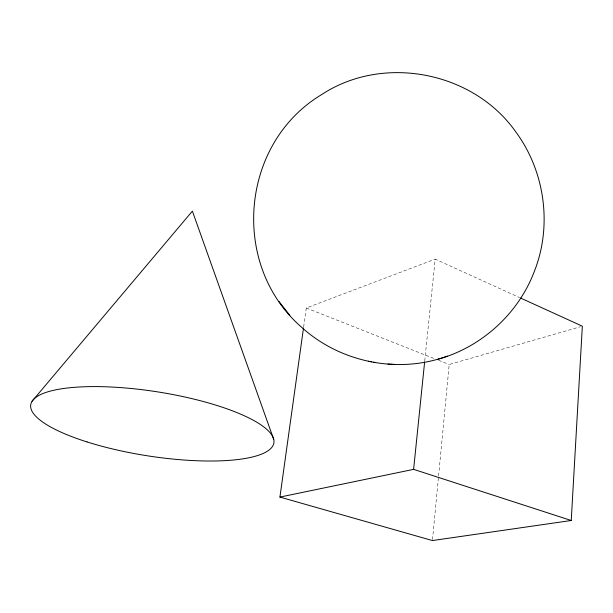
<?xml version="1.0" encoding="UTF-8"?>
<svg xmlns="http://www.w3.org/2000/svg" width="613" height="613" viewBox="0 0 613 613"><rect width="100%" height="100%" fill="white"/><g stroke="black" fill="none" stroke-linecap="round" stroke-linejoin="round"><path stroke-width="0.46" stroke-dasharray="3.06 2.3" d="M432.51 539.609L438.502 476.799M438.594 475.849L449.214 364.505L580.511 326.721M424.74 360.919L435.184 259.13L519.655 297.627M303.65 326.905L306.285 307.994L435.184 259.13M306.285 307.994L434.127 358.536M438.563 360.291L449.214 364.505"/><path stroke-width="0.92" d="M303.519 327.848L279.926 497.082L432.418 540.559L571.239 520.498L582.35 326.193L520.521 298.018M279.926 497.082L413.606 469.359L424.64 361.869M32.06 401.262L192.375 211.11L273.659 439.237M437.697 359.333C481.052 347.433 517.824 314.285 533.977 272.325C552.505 226.511 545.187 171.809 515.924 132.086C473.611 71.614 383.401 53.944 321.672 94.571C239.982 143.496 229.975 265.513 302.002 327.603C340.552 362.482 398.534 374.214 447.367 356.084M387.998 364.061L395.033 364.444M373.593 362.237L375.654 362.582M368.359 361.256L371.647 361.831M413.606 469.359L571.239 520.498M278.946 301.427L289.849 315.389M87.046 441.935A123.067 32.366 8.9 0 0 273.865 443.03A123.067 32.366 8.9 0 0 96.003 386.596A123.067 32.366 8.9 0 0 87.046 441.935"/></g></svg>
